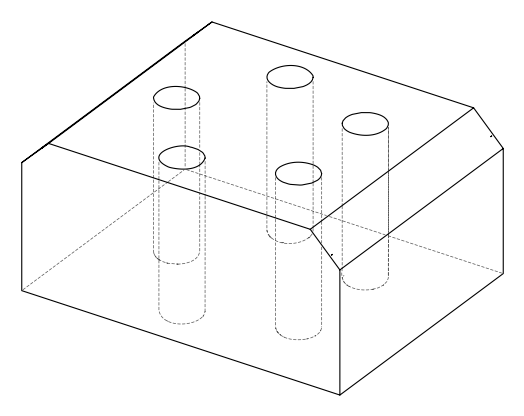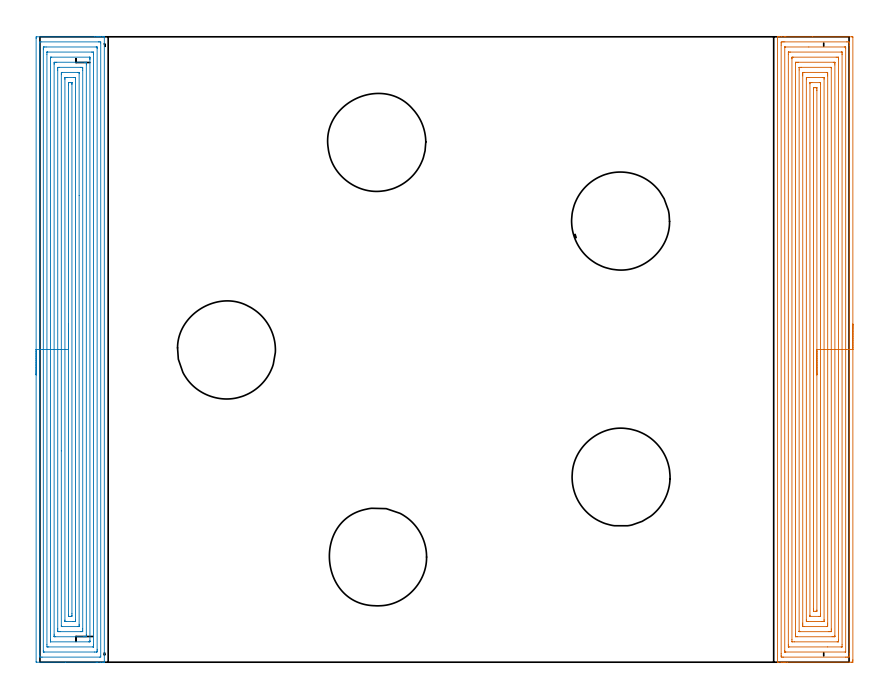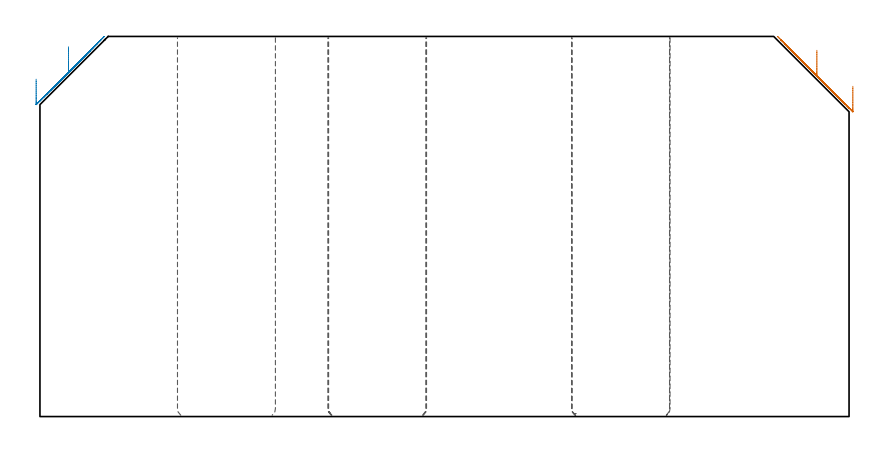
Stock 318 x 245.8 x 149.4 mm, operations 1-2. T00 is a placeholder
(PLAN: 7 operations, 1 tool changes, 115.2 min)
(1 AREA_MILL | FG_CHAMFER_SURFACE | UGT0205_001 | 22 min | 107674 mm3)
(2 AREA_MILL_1 | FG_CHAMFER_SURFACE_1 | UGT0205_001 | 20.01 min | 88273 mm3)
(3 MILL_THROUGH_HOLE_FROM_SOLID_MATERIAL | STEP1HOLE | NXT0201_007 | Circular | 14.64 min | 173401 mm3)
(4 MILL_THROUGH_HOLE_FROM_SOLID_MATERIAL_1 | STEP1HOLE_1 | NXT0201_007 | Circular | 14.64 min | 173425 mm3)
(5 MILL_THROUGH_HOLE_FROM_SOLID_MATERIAL_2 | STEP1HOLE_2 | NXT0201_007 | Circular | 14.64 min | 173416 mm3)
(6 MILL_THROUGH_HOLE_FROM_SOLID_MATERIAL_3 | STEP1HOLE_3 | NXT0201_007 | Circular | 14.64 min | 173416 mm3)
(7 MILL_THROUGH_HOLE_FROM_SOLID_MATERIAL_4 | STEP1HOLE_4 | NXT0201_007 | Circular | 14.64 min | 173419 mm3)
(TOOL UGT0205_001 | Chamfer Mill 20 x 3 x 45 deg. | D20 FL50 Z2)
(TOOL NXT0201_007 | ENDMILL 25mm [R216.25-25050GCK54P 1620] | D25 R3 FL54 Z5)
(OP 1 AREA_MILL)
G17 G21 G94 G90
T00 M6
G54
G17 G0 G90 X319.5 Y132.9 S1061 M3
G43 Z159.4 H0
Z129.8
G94 G1 Y132.862 Z128.928 F250.
Y132.748 Z128.064
Y132.559 Z127.212
Y132.297 Z126.38
Y131.963 Z125.574
Y131.56 Z124.8
Y131.092 Z124.064
Y130.56 Z123.372
Y129.971 Z122.729
Y129.328 Z122.14
Y128.636 Z121.609
Y127.9 Z121.14
Y127.126 Z120.737
Y126.32 Z120.403
Y125.488 Z120.141
Y124.636 Z119.952
Y123.772 Z119.838
Y122.9 Z119.8
Y0.933
X319.499 Y0.608 Z119.801
X319.494 Y0.046 Z119.804
X319.492 Y0.008 Z119.806
X318.934 Y0.003 Z120.363
X318.328 Y0. Z120.969
X293.741 Z145.554
X293.135 Z146.159
X292.568 Z146.729
X292.245 Z147.051
X291.678 Z147.618
X291.356 Z147.939
X290.31 Z148.989
X289.944 Z149.347
X289.901 Z149.39
X289.9 Y0.005
Y0.16 Z149.4
X289.902 Y245.638 Z149.398
X289.9 Y245.713 Z149.395
X289.908 Y245.791 Z149.383
X289.928 Y245.797 Z149.363
X289.944 Y245.8 Z149.347
X290.305 Z148.994
X290.711 Z148.589
X291.356 Z147.939
X292.568 Z146.729
X293.135 Z146.159
X303.588 Z135.709
X318.934 Z120.363
X319.22 Y245.798 Z120.077
X319.492 Y245.79 Z119.806
X319.499 Y245.517 Z119.799
X319.5 Y122.9 Z119.8
X318.086 Z121.214
Y3.245
X318.083 Y2.393 Z121.217
X318.081 Y2.357 Z121.219
X318.044 Y2.01 Z121.256
X317.545 Y2.002 Z121.755
X317.155 Y2.001 Z122.145
X316.657 Y2. Z122.643
X292.245 Y2.001 Z147.055
X291.745 Y2.003 Z147.555
X291.356 Y2.01 Z147.944
X291.319 Y2.393 Z147.981
X291.317 Y2.432 Z147.983
X291.314 Y3.286 Z147.986
X291.317 Y242.553 Z147.983
X291.319 Y243.407 Z147.981
X291.321 Y243.442 Z147.979
X291.356 Y243.79 Z147.944
X291.856 Y243.798 Z147.444
X292.245 Y243.799 Z147.055
X292.743 Y243.8 Z146.557
X317.155 Y243.799 Z122.145
X317.655 Y243.797 Z121.645
X318.044 Y243.79 Z121.256
X318.081 Y243.407 Z121.219
X318.083 Y243.368 Z121.217
X318.086 Y242.514 Z121.214
Y122.9
X316.672 Z122.628
X316.671 Y4.179 Z122.629
X316.669 Y4.077 Z122.631
X316.667 Y4.027 Z122.633
X316.665 Y4.01 Z122.635
X316.621 Y4.008 Z122.679
X316.442 Y4.001 Z122.858
X293.135 Z146.165
X292.957 Y4.002 Z146.343
X292.838 Y4.006 Z146.462
X292.746 Y4.01 Z146.554
X292.735 Y4.024 Z146.565
X292.733 Y4.044 Z146.567
X292.731 Y4.179 Z146.569
X292.729 Y4.586 Z146.571
X292.732 Y241.621 Z146.568
X292.733 Y241.723 Z146.567
X292.735 Y241.772 Z146.565
X292.737 Y241.789 Z146.563
X292.779 Y241.792 Z146.521
X292.958 Y241.799 Z146.342
X302.187 Y241.8 Z137.113
X316.265 Z123.035
X316.443 Y241.798 Z122.857
X316.562 Y241.795 Z122.738
X316.654 Y241.79 Z122.646
X316.665 Y241.776 Z122.635
X316.667 Y241.756 Z122.633
X316.669 Y241.621 Z122.631
X316.671 Y241.214 Z122.629
X316.672 Y122.9 Z122.628
X315.257 Z124.043
Y6.857
X315.255 Y6.085 Z124.045
X315.253 Y6.032 Z124.047
X315.251 Y6.012 Z124.049
X315.232 Y6.009 Z124.068
X315.126 Y6.004 Z124.174
X314.913 Y6.001 Z124.387
X309.593 Y6. Z129.707
X294.473 Y6.001 Z144.827
X294.27 Y6.003 Z145.03
X294.17 Y6.008 Z145.13
X294.15 Y6.01 Z145.15
X294.148 Y6.024 Z145.152
X294.146 Y6.063 Z145.154
X294.143 Y6.738 Z145.157
Y6.857
X294.145 Y238.943 Z145.155
X294.147 Y239.713 Z145.153
X294.149 Y239.766 Z145.151
X294.151 Y239.786 Z145.149
X294.168 Y239.79 Z145.132
X294.274 Y239.795 Z145.026
X294.487 Y239.798 Z144.813
X294.914 Y239.8 Z144.386
X314.927 Y239.799 Z124.373
X315.13 Y239.797 Z124.17
X315.23 Y239.792 Z124.07
X315.25 Y239.79 Z124.05
X315.252 Y239.776 Z124.048
X315.254 Y239.737 Z124.046
X315.257 Y239.062 Z124.043
Y238.943
Y122.9
X313.843 Z125.457
Y8.642
X313.841 Y8.396 Z125.459
X313.836 Y8.147 Z125.464
X313.83 Y8.01 Z125.47
X313.756 Y8.006 Z125.544
X313.596 Y8.002 Z125.704
X313.346 Y8. Z125.954
X296.443 Z142.857
X295.804 Y8.006 Z143.496
X295.591 Y8.01 Z143.709
X295.564 Y8.017 Z143.736
X295.561 Y8.097 Z143.739
X295.558 Y8.229 Z143.742
X295.557 Y8.889 Z143.743
X295.56 Y237.158 Z143.74
X295.561 Y237.402 Z143.739
X295.566 Y237.648 Z143.734
X295.571 Y237.79 Z143.729
X295.644 Y237.794 Z143.656
X295.804 Y237.798 Z143.496
X296.054 Y237.8 Z143.246
X312.957 Z126.343
X313.596 Y237.794 Z125.704
X313.809 Y237.79 Z125.491
X313.836 Y237.783 Z125.464
X313.839 Y237.703 Z125.461
X313.842 Y237.571 Z125.458
X313.843 Y237.406 Z125.457
Y237.158
Y122.9
X312.429 Z126.871
X312.428 Y10.427 Z126.872
X312.426 Y10.12 Z126.874
X312.424 Y10.044 Z126.876
X312.422 Y10.014 Z126.878
X312.384 Y10.01 Z126.916
X312.24 Y10.003 Z127.06
X311.817 Y10.001 Z127.483
X311.353 Y10. Z127.947
X297.583 Y10.001 Z141.717
X297.116 Y10.003 Z142.184
X296.998 Y10.01 Z142.302
X296.978 Y10.016 Z142.322
X296.976 Y10.055 Z142.324
X296.973 Y10.147 Z142.327
X296.972 Y10.427 Z142.328
X296.971 Y11.041 Z142.329
X296.974 Y235.373 Z142.326
X296.976 Y235.679 Z142.324
X296.978 Y235.754 Z142.322
X296.98 Y235.784 Z142.32
X297.016 Y235.79 Z142.284
X297.16 Y235.797 Z142.14
X297.583 Y235.799 Z141.717
X298.047 Y235.8 Z141.253
X311.817 Y235.799 Z127.483
X312.284 Y235.797 Z127.016
X312.402 Y235.79 Z126.898
X312.422 Y235.784 Z126.878
X312.424 Y235.745 Z126.876
X312.427 Y235.653 Z126.873
X312.428 Y235.373 Z126.872
X312.429 Y234.759 Z126.871
Y122.9
X311.015 Z128.285
Y13.018
X311.013 Y12.212 Z128.287
X311.012 Y12.127 Z128.288
X311.008 Y12.039 Z128.292
X311.001 Y12.009 Z128.299
X310.98 Y12.006 Z128.32
X310.927 Y12.004 Z128.373
X310.249 Y12. Z129.051
X310.038 Z129.262
X298.684 Z140.616
X298.473 Y12.003 Z140.827
X298.403 Y12.007 Z140.897
X298.395 Y12.009 Z140.905
X298.392 Y12.022 Z140.908
X298.388 Y12.067 Z140.912
X298.386 Y12.125 Z140.914
Y12.212
X298.388 Y232.78 Z140.912
X298.389 Y233.588 Z140.911
X298.39 Y233.67 Z140.91
X298.395 Y233.757 Z140.905
X298.399 Y233.791 Z140.901
X298.42 Y233.793 Z140.88
X298.473 Y233.796 Z140.827
X299.151 Y233.8 Z140.149
X299.362 Z139.938
X310.716 Z128.584
X310.927 Y233.797 Z128.373
X310.997 Y233.793 Z128.303
X311.005 Y233.791 Z128.295
X311.008 Y233.778 Z128.292
X311.012 Y233.733 Z128.288
X311.014 Y233.675 Z128.286
X311.015 Y233.588 Z128.285
Y122.9
X309.6 Z129.7
Y15.33
X309.598 Y14.89 Z129.702
X309.594 Y14.443 Z129.706
X309.585 Y14.01 Z129.715
X309.148 Y14. Z130.152
X300.252 Z139.048
X299.816 Y14.01 Z139.484
X299.807 Y14.149 Z139.493
X299.803 Y14.448 Z139.497
X299.801 Y14.89 Z139.499
X299.8 Y15.344 Z139.5
X299.802 Y230.468 Z139.498
X299.804 Y230.91 Z139.496
X299.808 Y231.355 Z139.492
X299.815 Y231.79 Z139.485
X300.252 Y231.8 Z139.048
X309.148 Z130.152
X309.584 Y231.79 Z129.716
X309.593 Y231.651 Z129.707
X309.597 Y231.352 Z129.703
X309.6 Y230.91 Z129.7
Y230.456
Y122.9
X308.186 Z131.114
Y16.676
X308.184 Y16.266 Z131.116
X308.181 Y16.061 Z131.119
X308.18 Y16.018 Z131.12
X308.138 Y16.01 Z131.162
X308.039 Y16.004 Z131.261
X307.369 Y16. Z131.931
X307.153 Z132.147
X301.815 Z137.485
X301.298 Y16.004 Z138.002
X301.239 Y16.007 Z138.061
X301.223 Y16.01 Z138.077
X301.221 Y16.021 Z138.079
X301.218 Y16.064 Z138.082
X301.215 Y16.243 Z138.085
X301.214 Y16.603 Z138.086
X301.216 Y229.124 Z138.084
X301.219 Y229.533 Z138.081
X301.221 Y229.737 Z138.079
X301.223 Y229.78 Z138.077
X301.262 Y229.79 Z138.038
X301.362 Y229.796 Z137.938
X302.031 Y229.8 Z137.269
X302.247 Z137.053
X307.585 Z131.715
X308.102 Y229.796 Z131.198
X308.161 Y229.793 Z131.139
X308.177 Y229.79 Z131.123
X308.179 Y229.779 Z131.121
X308.183 Y229.736 Z131.117
X308.185 Y229.557 Z131.115
X308.186 Y229.197 Z131.114
Y122.9
X306.772 Z132.528
Y19.06
X306.771 Y18.461 Z132.529
X306.769 Y18.17 Z132.531
X306.765 Y18.07 Z132.535
X306.76 Y18.01 Z132.54
X306.709 Y18.008 Z132.591
X306.479 Y18.004 Z132.821
X306.049 Y18. Z133.251
X302.921 Y18.001 Z136.379
X302.768 Y18.004 Z136.532
X302.646 Y18.01 Z136.654
X302.635 Y18.012 Z136.665
X302.633 Y18.033 Z136.667
X302.63 Y18.083 Z136.67
X302.629 Y18.167 Z136.671
X302.628 Y18.461 Z136.672
X302.631 Y227.339 Z136.669
X302.633 Y227.628 Z136.667
X302.636 Y227.727 Z136.664
X302.64 Y227.79 Z136.66
X302.691 Y227.792 Z136.609
X302.921 Y227.796 Z136.379
X303.351 Y227.8 Z135.949
X306.479 Y227.799 Z132.821
X306.632 Y227.796 Z132.668
X306.754 Y227.79 Z132.546
X306.765 Y227.788 Z132.535
X306.768 Y227.767 Z132.532
X306.77 Y227.717 Z132.53
X306.772 Y227.633 Z132.528
Y227.339
Y122.9
X305.358 Z133.942
X305.357 Y20.479 Z133.943
X305.355 Y20.246 Z133.945
X305.351 Y20.082 Z133.949
X305.348 Y20.01 Z133.952
X305.191 Y20.005 Z134.109
X304.945 Y20.001 Z134.355
X304.7 Y20. Z134.6
X304.054 Y20.001 Z135.246
X304.049 Y20.006 Z135.251
X304.046 Y20.009 Z135.254
X304.044 Y20.246 Z135.256
X304.042 Y20.906 Z135.258
Y21.139
X304.045 Y225.319 Z135.255
X304.046 Y225.554 Z135.254
X304.049 Y225.718 Z135.251
X304.052 Y225.79 Z135.248
X304.209 Y225.795 Z135.091
X304.455 Y225.799 Z134.845
X304.7 Y225.8 Z134.6
X305.346 Y225.799 Z133.954
X305.351 Y225.794 Z133.949
X305.354 Y225.79 Z133.946
X305.356 Y225.554 Z133.944
X305.358 Y224.894 Z133.942
Y224.661
Y122.9
Y122.028 Z133.98
Y121.164 Z134.094
Y120.312 Z134.283
Y119.48 Z134.545
Y118.674 Z134.879
Y117.9 Z135.282
Y117.164 Z135.751
Y116.472 Z136.282
Y115.829 Z136.871
Y115.24 Z137.514
Y114.708 Z138.206
Y114.24 Z138.942
Y113.837 Z139.716
Y113.503 Z140.522
Y113.241 Z141.354
Y113.052 Z142.206
Y112.938 Z143.071
Y112.9 Z143.942
G0 Z159.4
M5
M2
(OP 2 AREA_MILL_1)
G17 G21 G94 G90
T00 M6
G54
G17 G0 G90 X-1.5 Y112.9 S1061 M3
G43 Z159.4 H0
Z132.6
G94 G1 Y112.938 Z131.728 F250.
Y113.052 Z130.864
Y113.241 Z130.012
Y113.503 Z129.18
Y113.837 Z128.374
Y114.24 Z127.6
Y114.709 Z126.864
Y115.24 Z126.172
Y115.829 Z125.529
Y116.472 Z124.94
Y117.164 Z124.408
Y117.9 Z123.94
Y118.674 Z123.537
Y119.48 Z123.203
Y120.312 Z122.941
Y121.164 Z122.752
Y122.028 Z122.638
Y122.9 Z122.6
Y245.192
X-1.497 Y245.551 Z122.602
X-1.492 Y245.79 Z122.606
X-1.249 Y245.8 Z122.848
X21.5 Z145.595
X22.104 Z146.198
X22.67 Z146.767
X22.992 Z147.088
X23.557 Z147.654
X23.879 Z147.974
X24.522 Z148.621
X24.913 Z149.013
X25.269 Y245.793 Z149.36
X25.297 Y245.79 Z149.388
X25.3 Y245.638 Z149.4
Y0.162
X25.297 Y0.01 Z149.388
X25.269 Y0.007 Z149.36
X24.913 Y0. Z149.012
X24.522 Z148.622
X23.879 Z147.974
X22.67 Z146.767
X22.104 Z146.198
X10.045 Z134.142
X-1.25 Y0.001 Z122.847
X-1.492 Y0.01 Z122.606
X-1.499 Y0.252 Z122.599
X-1.5 Y122.9 Z122.6
X-0.086 Z124.014
Y243.413
X-0.079 Y243.79 Z124.021
X0.418 Y243.799 Z124.518
X22.992 Y243.8 Z147.092
X23.489 Y243.799 Z147.589
X23.879 Y243.79 Z147.979
X23.886 Y243.4 Z147.986
Y2.387
X23.879 Y2.01 Z147.979
X23.381 Y2.001 Z147.481
X0.808 Y2. Z124.908
X0.311 Y2.001 Z124.411
X-0.079 Y2.01 Z124.021
X-0.086 Y2.393 Z124.014
Y2.4
Y122.9
X1.328 Z125.428
X1.329 Y240.729 Z125.429
X1.33 Y241.096 Z125.43
X1.335 Y241.621 Z125.435
X1.347 Y241.79 Z125.447
X1.52 Y241.798 Z125.62
X1.696 Y241.799 Z125.796
X2.405 Y241.8 Z126.505
X22.104 Y241.799 Z146.204
X22.282 Y241.795 Z146.382
X22.4 Y241.79 Z146.5
X22.465 Y241.78 Z146.565
X22.467 Y241.744 Z146.567
X22.469 Y241.621 Z146.569
X22.471 Y241.252 Z146.571
Y5.071
X22.47 Y4.704 Z146.57
X22.464 Y4.179 Z146.564
X22.453 Y4.01 Z146.553
X22.28 Y4.002 Z146.38
X22.104 Y4.001 Z146.204
X21.394 Y4. Z145.494
X1.696 Y4.001 Z125.796
X1.518 Y4.005 Z125.618
X1.4 Y4.01 Z125.5
X1.335 Y4.02 Z125.435
X1.333 Y4.056 Z125.433
X1.33 Y4.179 Z125.43
X1.329 Y4.548 Z125.429
X1.328 Y122.9 Z125.428
X2.743 Z126.843
Y238.943
X2.747 Y239.671 Z126.847
X2.75 Y239.777 Z126.85
X2.756 Y239.791 Z126.856
X2.779 Y239.794 Z126.879
X2.832 Y239.797 Z126.932
X3.045 Y239.799 Z127.145
X20.366 Y239.8 Z144.466
X20.767 Y239.794 Z144.867
X20.968 Y239.79 Z145.068
X21.05 Y239.779 Z145.15
X21.057 Y238.943 Z145.157
Y6.857
X21.053 Y6.129 Z145.153
X21.05 Y6.023 Z145.15
X21.044 Y6.009 Z145.144
X21.021 Y6.006 Z145.121
X20.968 Y6.003 Z145.068
X20.755 Y6.001 Z144.855
X3.434 Y6. Z127.534
X3.033 Y6.006 Z127.133
X2.832 Y6.01 Z126.932
X2.749 Y6.021 Z126.849
X2.743 Y6.857 Z126.843
Y122.9
X4.157 Z128.257
Y237.36
X4.158 Y237.562 Z128.258
X4.161 Y237.697 Z128.261
X4.165 Y237.79 Z128.265
X4.199 Y237.794 Z128.299
X4.358 Y237.798 Z128.458
X4.607 Y237.8 Z128.707
X19.589 Y237.799 Z143.689
X19.62 Y237.795 Z143.72
X19.632 Y237.791 Z143.732
X19.636 Y237.763 Z143.736
X19.642 Y237.36 Z143.742
X19.643 Y237.158 Z143.743
Y236.956
Y8.44
X19.642 Y8.238 Z143.742
X19.639 Y8.104 Z143.739
X19.635 Y8.01 Z143.735
X19.601 Y8.006 Z143.701
X19.442 Y8.002 Z143.542
X19.193 Y8. Z143.293
X4.21 Y8.001 Z128.31
X4.18 Y8.005 Z128.28
X4.168 Y8.009 Z128.268
X4.164 Y8.037 Z128.264
X4.158 Y8.44 Z128.258
X4.157 Y8.642 Z128.257
Y8.844
Y122.9
X5.571 Z129.671
Y235.044
X5.573 Y235.373 Z129.673
X5.576 Y235.655 Z129.676
X5.578 Y235.787 Z129.678
X5.713 Y235.794 Z129.813
X6.132 Y235.798 Z130.232
X6.595 Y235.8 Z130.695
X17.668 Y235.799 Z141.768
X18.134 Y235.796 Z142.234
X18.214 Y235.79 Z142.314
X18.222 Y235.783 Z142.322
X18.225 Y235.759 Z142.325
X18.227 Y235.703 Z142.327
X18.228 Y235.373 Z142.328
X18.229 Y234.808 Z142.329
X18.228 Y10.756 Z142.328
X18.227 Y10.427 Z142.327
X18.224 Y10.145 Z142.324
X18.222 Y10.014 Z142.322
X18.087 Y10.006 Z142.187
X17.668 Y10.002 Z141.768
X17.205 Y10. Z141.305
X6.132 Y10.001 Z130.232
X5.666 Y10.004 Z129.766
X5.586 Y10.01 Z129.686
X5.578 Y10.017 Z129.678
X5.575 Y10.041 Z129.675
X5.573 Y10.098 Z129.673
X5.571 Y10.427 Z129.671
Y10.992
Y122.9
X6.985 Z131.085
Y232.729
X6.989 Y233.588 Z131.089
X6.991 Y233.616 Z131.091
X7.02 Y233.79 Z131.12
X7.697 Y233.799 Z131.797
X15.893 Z139.993
X16.573 Y233.796 Z140.673
X16.78 Y233.79 Z140.88
X16.809 Y233.588 Z140.909
X16.811 Y233.556 Z140.911
X16.815 Y232.695 Z140.915
Y13.071
X16.811 Y12.212 Z140.911
X16.809 Y12.184 Z140.909
X16.78 Y12.01 Z140.88
X16.103 Y12.001 Z140.203
X7.907 Z132.007
X7.227 Y12.004 Z131.327
X7.02 Y12.01 Z131.12
X6.991 Y12.212 Z131.091
X6.988 Y12.244 Z131.088
X6.985 Y13.105 Z131.085
Y13.14
Y122.9
X8.4 Z132.5
Y230.91
X8.402 Y231.305 Z132.502
X8.407 Y231.703 Z132.507
X8.413 Y231.791 Z132.513
X8.463 Y231.794 Z132.563
X8.573 Y231.798 Z132.673
X8.794 Y231.8 Z132.894
X15.006 Z139.106
X15.227 Y231.798 Z139.327
X15.337 Y231.794 Z139.437
X15.386 Y231.79 Z139.486
X15.393 Y231.76 Z139.493
X15.396 Y231.659 Z139.496
X15.399 Y231.406 Z139.499
X15.4 Y183.454 Z139.5
Y14.89
X15.398 Y14.496 Z139.498
X15.393 Y14.097 Z139.493
X15.386 Y14.01 Z139.486
X15.337 Y14.006 Z139.437
X15.227 Y14.002 Z139.327
X15.006 Y14. Z139.106
X8.794 Z132.894
X8.573 Y14.002 Z132.673
X8.463 Y14.006 Z132.563
X8.413 Y14.01 Z132.513
X8.406 Y14.04 Z132.506
X8.403 Y14.141 Z132.503
X8.4 Y14.394 Z132.5
X8.399 Y83.066 Z132.499
X8.4 Y122.9 Z132.5
X9.814 Z133.914
Y229.124
X9.816 Y229.504 Z133.916
X9.818 Y229.694 Z133.918
X9.821 Y229.78 Z133.921
X9.906 Y229.791 Z134.006
X10.569 Y229.798 Z134.669
X10.785 Y229.8 Z134.885
X13.447 Z137.547
X13.94 Y229.797 Z138.04
X13.968 Y229.794 Z138.068
X13.979 Y229.79 Z138.079
X13.981 Y229.78 Z138.081
X13.984 Y229.707 Z138.084
X13.986 Y229.557 Z138.086
Y229.257
Y16.676
X13.984 Y16.296 Z138.084
X13.982 Y16.106 Z138.082
X13.979 Y16.02 Z138.079
X13.894 Y16.009 Z137.994
X13.231 Y16.002 Z137.331
X13.015 Y16. Z137.115
X10.353 Z134.453
X9.86 Y16.003 Z133.96
X9.832 Y16.006 Z133.932
X9.821 Y16.01 Z133.921
X9.819 Y16.02 Z133.919
X9.816 Y16.093 Z133.916
X9.814 Y16.243 Z133.914
Y16.543
Y122.9
X11.228 Z135.328
Y226.676
X11.229 Y227.339 Z135.329
X11.231 Y227.566 Z135.331
X11.235 Y227.789 Z135.335
X11.456 Y227.793 Z135.556
X11.887 Y227.799 Z135.987
X12.344 Z136.444
X12.496 Y227.797 Z136.596
X12.551 Y227.793 Z136.651
X12.562 Y227.791 Z136.662
X12.565 Y227.775 Z136.665
X12.568 Y227.722 Z136.668
X12.571 Y227.569 Z136.671
X12.572 Y227.339 Z136.672
Y227.109
Y19.124
X12.571 Y18.461 Z136.671
X12.569 Y18.234 Z136.669
X12.565 Y18.012 Z136.665
X12.344 Y18.007 Z136.444
X11.913 Y18.001 Z136.013
X11.456 Z135.556
X11.304 Y18.003 Z135.404
X11.249 Y18.007 Z135.349
X11.238 Y18.009 Z135.338
X11.235 Y18.025 Z135.335
X11.232 Y18.078 Z135.332
X11.229 Y18.231 Z135.329
X11.228 Y18.461 Z135.328
Y18.691
Y122.9
Y123.772 Z135.366
Y124.637 Z135.48
Y125.488 Z135.669
Y126.32 Z135.931
Y127.126 Z136.265
Y127.9 Z136.668
Y128.636 Z137.136
Y129.328 Z137.667
Y129.971 Z138.257
Y130.56 Z138.9
Y131.092 Z139.592
Y131.56 Z140.328
Y131.963 Z141.102
Y132.297 Z141.908
Y132.559 Z142.74
Y132.748 Z143.591
Y132.862 Z144.456
Y132.9 Z145.328
G0 Z159.4
M5
M2
